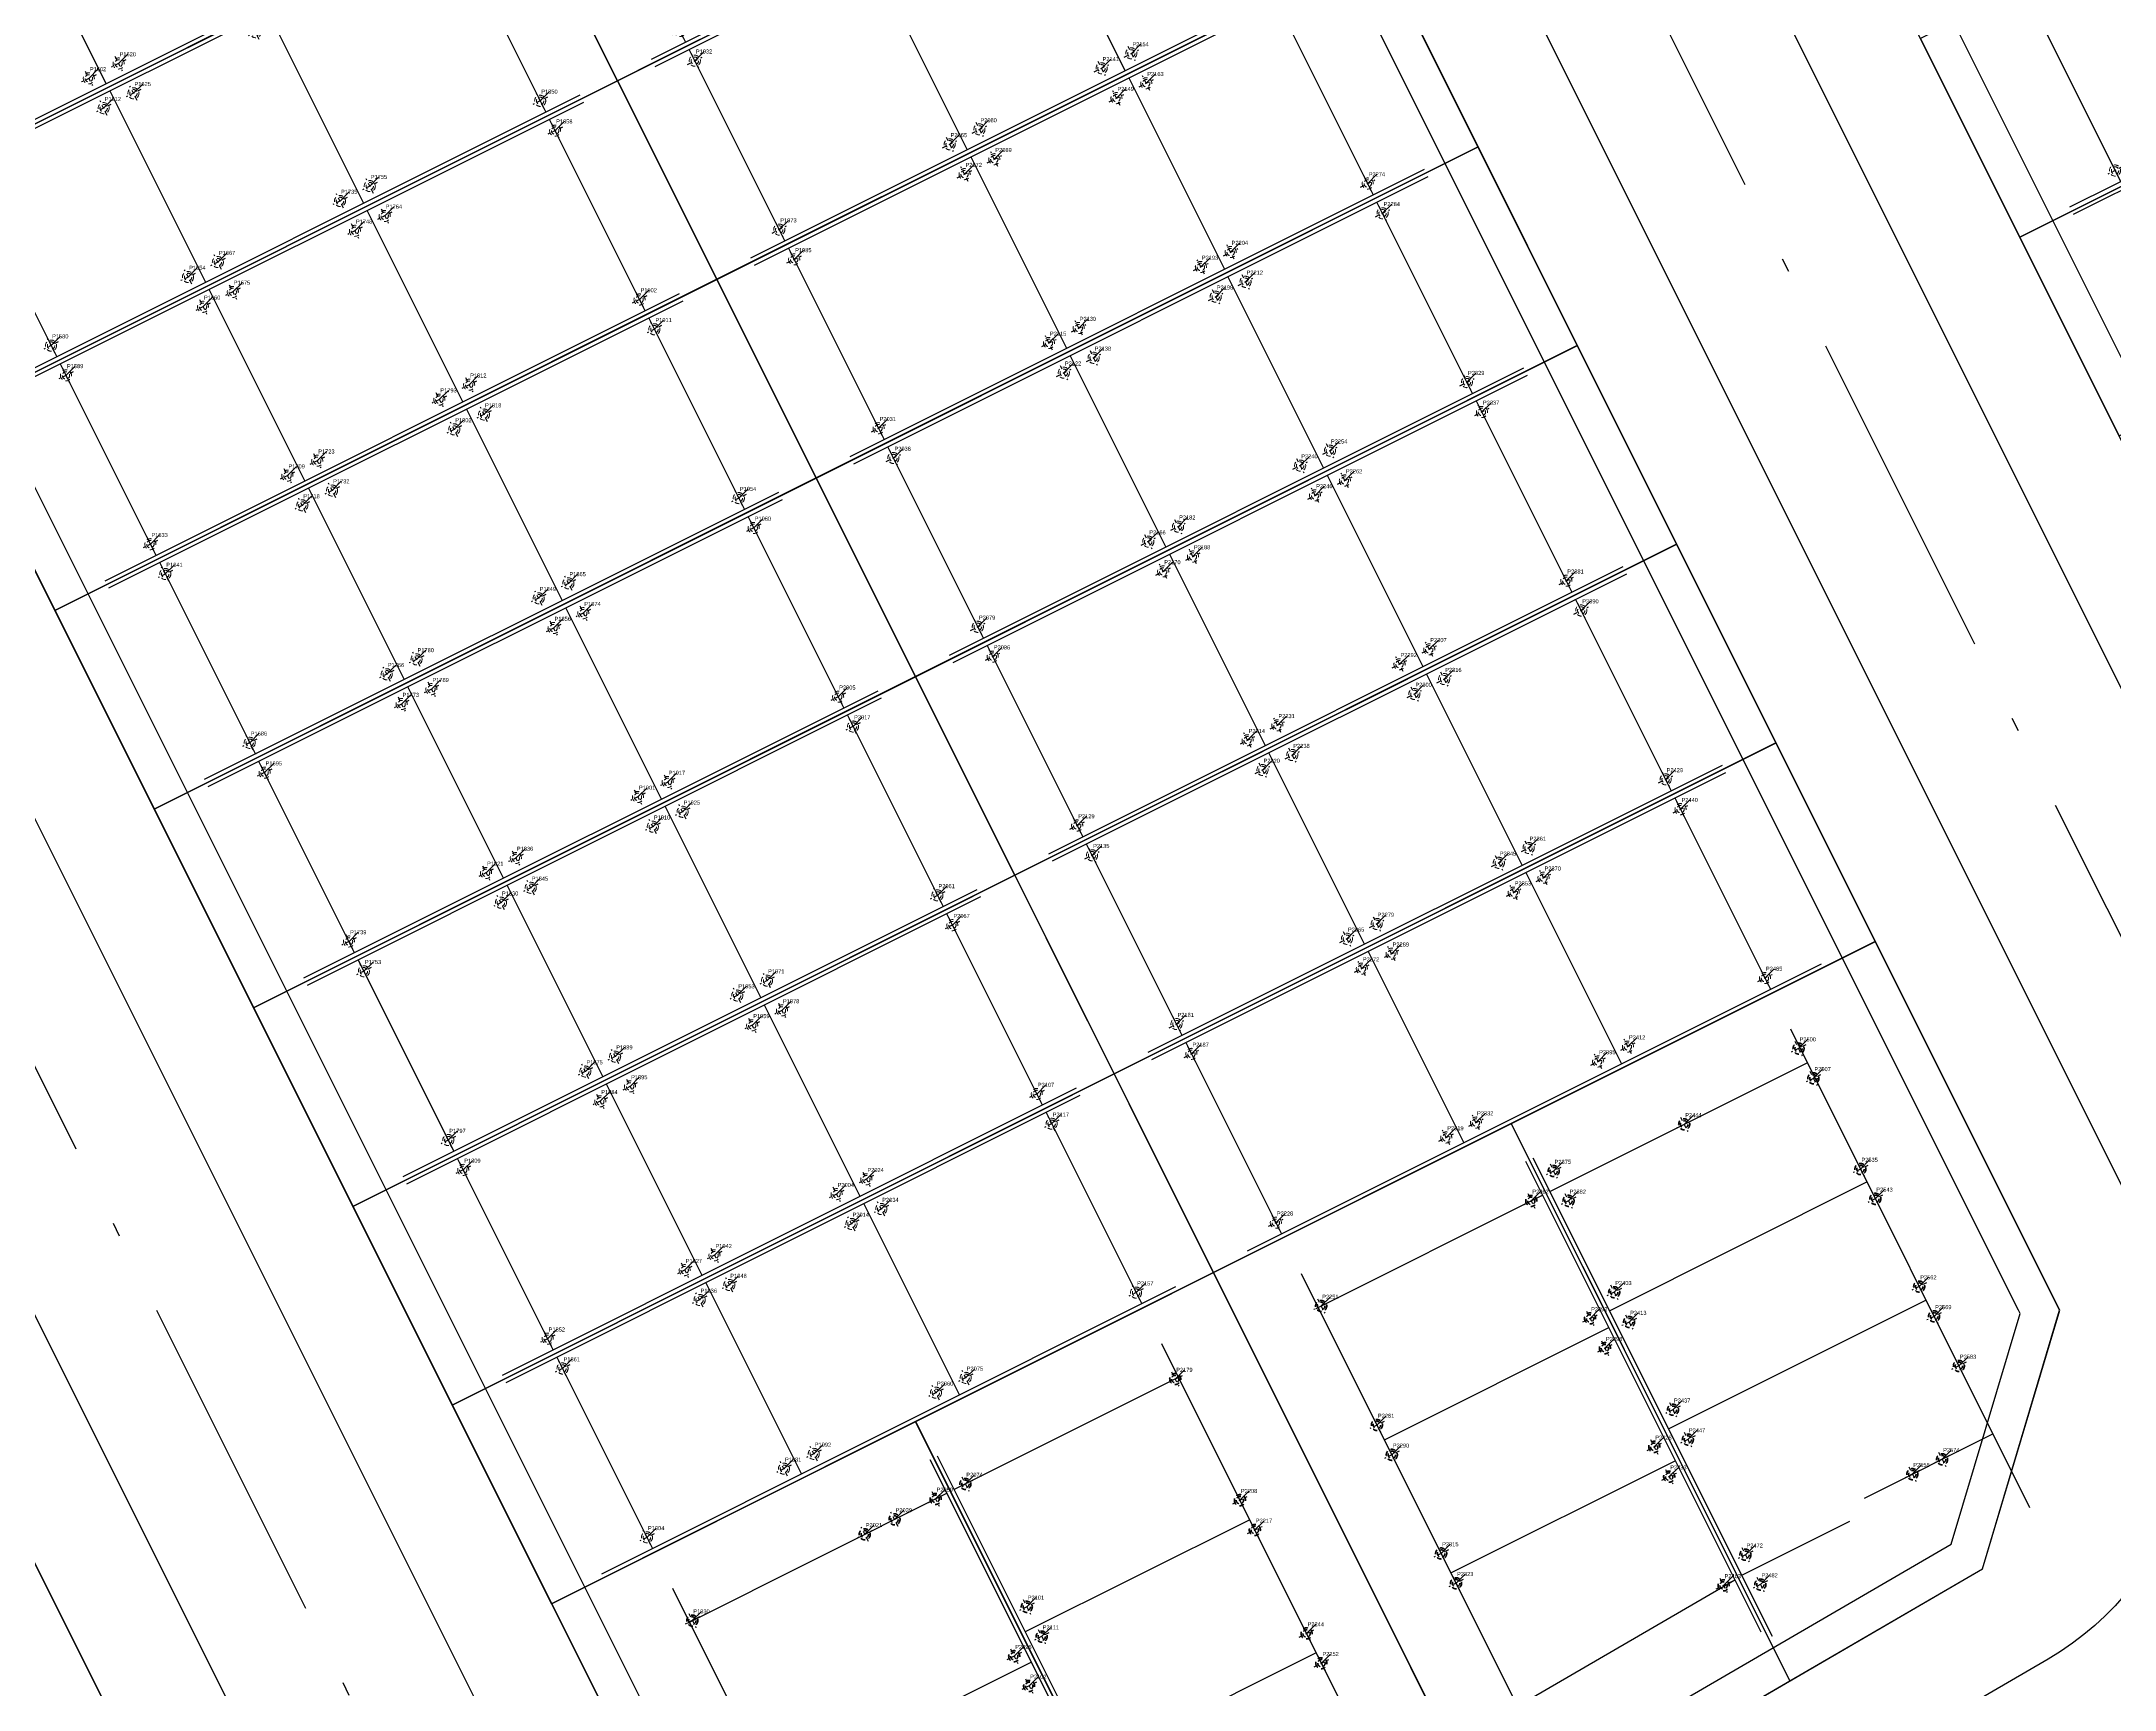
# Model space of a CAD drawing. Header units: millimetres. Extents: x 567980 to 569430, y 2065777 to 2066666.
# Drawn here: x 568764.2 to 568820.2, y 2066286.1 to 2066330.6 of the extents above; entities that cross this region are included whole.
import ezdxf
from ezdxf.enums import TextEntityAlignment as Align
from ezdxf.xclip import XClip

# ---------------------------------------------------------------- set-up
doc = ezdxf.new("R2010")
doc.units = ezdxf.units.MM
for name, pattern in [('ACAD_ISO10W100', [18.5, 12, -3, 0.5, -3]), ('CENTER', [3, 1.5, -0.5, 0.5, -0.5]), ('CENTER2', [1.125, 0.75, -0.125, 0.125, -0.125]), ('HIDDEN', [0.75, 0.5, -0.25]), ('Xref Grid (A1)$0$CENTER2', [1.125, 0.75, -0.125, 0.125, -0.125])]:
    doc.linetypes.add(name, pattern=pattern)
for name, color, linetype in [('01.AXIS', 160, 'CENTER2'), ('13.BEAM', 8, 'Continuous'), ('BoThamCo', 94, 'Continuous'), ('CDC.01.AXIS', 160, 'CENTER2'), ('ChiaLo', 128, 'CENTER'), ('datOBt', 42, 'Continuous'), ('datOlienke', 42, 'Continuous'), ('LogDg', 7, 'Continuous'), ('LoLK', 6, 'Continuous'), ('RANHGIOI', 2, 'HIDDEN'), ('TimDg', 222, 'Continuous'), ('ViaHeS', 32, 'Continuous'), ('Xref Grid (A1)$0$01.AXIS', 160, 'Xref Grid (A1)$0$CENTER2')]:
    doc.layers.add(name, color=color, linetype=linetype)
for name, color, linetype, lineweight in [('A-KY HIEU', 34, 'Continuous', 20), ('A-NET THAY', 125, 'Continuous', 18), ('A-TUONG', 255, 'Continuous', 35), ('boDnv', 54, 'Continuous', 25), ('E- RANH GIOI', 1, 'CENTER', 13), ('kata_text', 254, 'Continuous', 30)]:
    doc.layers.add(name, color=color, linetype=linetype, lineweight=lineweight)
doc.styles.add('kata_dim', font='vnrms.shx', dxfattribs={"width": 0.66, "oblique": 7})
doc.styles.add('kata_text', font='arial.ttf', dxfattribs={"width": 0.8})
doc.styles.add('rms', font='romans.shx', dxfattribs={"width": 0.7, "bigfont": 'vns.shx'})
doc.linetypes.add('ADL', pattern='A,0.125,-0.15,["++",rms,S=0.5,R=0,X=0,Y=-0.2245],-1.35,1.125', length=2.75)
doc.dimstyles.new('kata_dim_iso', dxfattribs={"dimtxt": 2.5, "dimasz": 1.5, "dimexe": 1.5, "dimexo": 2.5, "dimtad": 1, "dimdec": 0, "dimzin": 0, "dimdsep": 46, "dimtxsty": 'kata_dim', "dimblk": 'kata_block_ArchTick', "dimcen": 0.09, "dimdle": 1.2, "dimclrd": 8, "dimclre": 8, "dimclrt": 3, "dimadec": 0, "dimazin": 0, "dimtfac": 1, "dimtdec": 0, "dimtix": 1, "dimtofl": 0, "dimtmove": 0, "dimatfit": 3, "dimfxl": 3.75, "dimfxlon": 1, "dimtolj": 1, "dimtzin": 0, "dimarcsym": 0})

# ---------------------------------------------------------------- blocks, each defined once
blk = doc.blocks.new('NEN')
at = {"layer": 'boDnv', "color": 10, "linetype": 'ADL', "ltscale": 0.25}
for points in [[(138.064, -70.202), (163.347, -55.493), (165.206, -49.265), (120.533, 40.055), (114.463, 42.257), (87.67, 30.578), (85.617, 24.916), (132.335, -68.493)], [(72.798, 19.248), (66.728, 21.45), (39.936, 9.771), (37.882, 4.109), (87.299, -94.695), (93.027, -96.404), (118.311, -81.695), (120.17, -75.467)], [(230.392, -76.647), (232.25, -70.419), (219.166, -44.258), (213.437, -42.548), (99.38, -108.906), (97.521, -115.133), (110.606, -141.295), (116.334, -143.005)]]:
    blk.add_lwpolyline(points, close=True, dxfattribs=at)
at = {"layer": 'BoThamCo'}
blk.add_lwpolyline([(25.78, -0.755), (18.959, 1.719), (12.14, -1.254), (9.257, -7.953), (48.895, -117.546), (54.917, -119.734), (74.12, -108.562), (76.205, -101.576)], close=True, dxfattribs=at)
at = {"layer": 'ChiaLo', "ltscale": 5}
for points in [[(151.192, -63.721), (100.653, 37.328)], [(106.156, -89.923), (52.918, 16.521)], [(61.697, -45.741), (97.471, -27.848)], [(120.16, -46.385), (155.935, -28.492)], [(64.38, -51.108), (100.155, -33.215)], [(67.064, -56.474), (102.839, -38.581)], [(69.748, -61.84), (105.523, -43.947)], [(72.432, -67.206), (108.207, -49.313)], [(75.116, -72.572), (110.891, -54.68)], [(103.177, -128.678), (226.594, -56.875)], [(77.8, -77.939), (113.575, -60.046)], [(80.484, -83.305), (116.259, -65.412)], [(113.951, -85.388), (106.421, -70.333)], [(98.361, -94.458), (90.322, -78.384)]]:
    blk.add_lwpolyline(points, dxfattribs=at)
at = {"layer": 'datOBt'}
blk.add_lwpolyline([(231.237, -77.312), (233.322, -70.326), (219.866, -43.423), (213.308, -41.466), (98.535, -108.24), (96.449, -115.227), (109.905, -142.129), (116.463, -144.087)], close=True, dxfattribs=at)
at = {"layer": 'datOlienke'}
for points in [[(138.192, -71.285), (164.192, -56.158), (166.277, -49.172), (121.249, 40.859), (114.429, 43.333), (86.877, 31.323), (84.53, 24.853), (131.634, -69.327)], [(73.514, 20.052), (66.694, 22.526), (39.142, 10.516), (36.795, 4.047), (86.598, -95.529), (93.156, -97.487), (119.156, -82.36), (121.241, -75.374)]]:
    blk.add_lwpolyline(points, close=True, dxfattribs=at)
at = {"layer": 'LogDg'}
for points in [[(34.296, -348.766, -0.124666), (14.114, -339.771, 0.262937), (-5.331, -336.771, -0.009345), (-40.959, -349.473), (-145.868, -384.68, 0.405257), (-155.456, -403.235), (-146.557, -432.72), (-158.046, -436.187), (-166.572, -407.936, 0.423227), (-185.704, -398.049), (-272.077, -427.035, 0.40652), (-277.181, -436.964), (-262.947, -483.397), (-271.552, -486.035), (-285.593, -440.232, 0.421949), (-295.787, -434.992), (-422.26, -477.436, 0.346831), (-427.684, -485.726), (-426.662, -497.249, 0.109851), (-417.21, -527.045), (-422.398, -530.058, -0.109851), (-432.639, -497.779), (-433.194, -491.512, 0.484967), (-443.708, -484.634), (-484.199, -498.222, 0.36701), (-492.228, -511.51), (-484.402, -560.012), (-490.326, -560.967), (-497.433, -516.92, 0.457512), (-512.889, -507.388), (-525.337, -511.314, 0.375227), (-533.554, -524.795, 0.049445), (-523.248, -562.118), (-518.404, -576.577), (-525.515, -578.96), (-530.307, -564.659, -0.044276), (-540.221, -530.036, 0.448349), (-555.614, -520.863), (-568.853, -525.038), (-576.072, -502.149), (-552.391, -494.681, 0.333336), (-544.003, -482.976), (-545.865, -397.305, 0.120559), (-569.998, -307.198), (-621.979, -219.712, 0.334943), (-635.359, -214.239), (-686.931, -227.855), (-689.803, -216.977), (-647.957, -205.93, 0.498191), (-640.704, -188.198), (-654.378, -165.183, -0.144979), (-668.853, -108.061), (-659.845, 118.23, 0.428088), (-671.924, 130.707), (-689.222, 130.58), (-689.305, 141.83), (-670.344, 141.969, 0.400474), (-658.442, 153.492), (-657.828, 168.904), (-656.06, 189.374), (-648.588, 188.728), (-650.341, 168.432), (-650.889, 154.678, 0.425345), (-638.921, 142.201), (-621.613, 142.328, 0.402651), (-609.707, 153.94), (-609.387, 163.859, -0.019867), (-608.227, 179.942), (-606.8, 192.652), (-600.838, 191.983), (-602.264, 179.273, 0.019867), (-603.39, 163.665), (-603.676, 154.802, 0.425871), (-591.594, 142.415), (-548.362, 142.733), (-548.28, 131.483), (-592.887, 131.155, 0.401789), (-604.791, 119.578), (-607.754, 35.571, -0.005984), (-607.983, 30.718, 0.462462), (-599.177, 22.287), (-555.377, 26.801), (-554.762, 20.832), (-603.242, 15.836, 0.355613), (-610.381, 8.689), (-613.794, -24.838, 0.475348), (-605.015, -33.606), (-508.268, -23.636, 0.016072), (-476.806, -19.368, 0.37392), (-470.138, -11.259), (-470.705, 9.348), (-464.707, 9.513), (-464.235, -7.648, 0.461916), (-454.747, -15.288), (-421.581, -8.993, 0.020567), (-382.015, 0.216), (-299.764, 22.963, 0.415004), (-292.798, 35.293), (-296.969, 50.218), (-285.412, 53.448), (-281.218, 38.439, 0.413423), (-268.921, 31.492), (-169.968, 58.858, 0.427702), (-164.496, 69.052), (-169.623, 84.754), (-163.92, 86.616), (-158.479, 69.956, 0.400853), (-148.742, 64.729), (-123.897, 71.6, 0.437327), (-113.795, 91.173), (-114.462, 93.013), (-128.551, 136.154), (-105.736, 143.605), (-91.769, 100.833), (-90.91, 98.466, 0.429754), (-70.957, 89.772, 0.001079), (-63.934, 92.766, 0.001474), (-62.342, 93.454), (-47.534, 99.909, 0.386536), (-43.126, 109.726), (-48.301, 125.574), (-42.598, 127.436), (-38.076, 113.59, 0.442444), (-27.275, 108.739), (111.617, 169.28, 0.414214), (115.754, 179.811), (109.361, 194.478), (114.861, 196.875), (121.255, 182.208, 0.414214), (131.785, 178.071), (252.97, 230.894), (276.872, 241.312), (291.579, 249.057, 0.419837), (295.267, 261.365), (290.95, 269.196), (301.459, 274.99), (306.058, 266.648, 0.408717), (318.136, 263.031), (326.546, 267.464), (332.148, 256.836), (324.233, 252.656, 0.419466), (320.555, 240.352), (397.092, 101.523, 0.433643), (408.413, 98.649), (440.787, 119.386), (444.023, 114.334), (410.428, 92.813, 0.395048), (407.737, 82.215), (451.056, 3.639, -0.005576), (472.219, -35.781, 0.422017), (490.066, -41.118), (502.995, -33.918), (514.672, -54.886), (500.295, -62.892, 0.404193), (495.052, -80.181), (502.502, -94.711), (491.824, -100.186), (485.095, -87.061, 0.424556), (467.192, -81.64), (316.164, -165.913), (307.211, -171.115, 0.396001), (304.075, -181.611), (326.147, -225.742), (318.098, -229.768), (296.726, -187.038, 0.432664), (285.552, -183.699), (178.072, -246.148, 0.389772), (174.86, -256.488), (194.1, -297.126), (188.677, -299.693), (170.231, -260.733, 0.439085), (158.982, -257.239), (145.496, -265.075, -0.013452), (97.701, -291.151, 0.262926), (86.853, -307.563, -0.162068), (76.015, -333.842, 0.270323), (72.318, -353.653), (79.981, -375.074), (57.383, -383.157), (49.72, -361.737, 0.270325), (34.296, -348.766)], [(191.761, -50.531), (96.917, -106.112, 0.395833), (93.785, -116.606), (107.231, -143.491, 0.432836), (118.409, -146.827), (234.309, -78.995, 0.395833), (237.441, -68.502), (223.995, -41.617, 0.432836), (212.817, -38.281), (191.761, -50.531)]]:
    blk.add_lwpolyline(points, format="xyb", dxfattribs=at)
for points in [[(81.968, 23.269), (128.805, -70.377, 0.432836), (139.983, -73.714), (165.966, -58.597, 0.395833), (169.098, -48.104), (123.817, 42.43, 0.398858), (113.466, 46.185), (85.926, 34.181, 0.429738)], [(83.769, -96.579), (34.233, 2.462, -0.429738), (38.192, 13.375), (65.731, 25.379, -0.398858), (76.083, 21.623), (124.061, -74.306, -0.395833), (120.929, -84.799), (94.947, -99.916, -0.432836)], [(57.283, -121.828), (75.893, -111.001, 0.395833), (79.025, -100.508), (28.348, 0.817, 0.398858), (17.996, 4.572), (10.657, 1.373, 0.395588), (6.33, -8.682), (45.737, -117.634, 0.467936)]]:
    blk.add_lwpolyline(points, format="xyb", close=True, dxfattribs=at)
at = {"layer": 'LoLK'}
for points in [[(100.155, -33.215), (97.471, -27.848), (79.584, -36.795), (82.268, -42.161)], [(76.9, -31.429), (59.013, -40.375), (61.697, -45.741), (79.584, -36.795)], [(135.363, -32.072), (117.476, -41.019), (120.16, -46.385), (138.047, -37.439)], [(102.839, -38.581), (100.155, -33.215), (82.268, -42.161), (84.952, -47.527)], [(79.584, -36.795), (61.697, -45.741), (64.38, -51.108), (82.268, -42.161)], [(140.731, -42.805), (138.047, -37.439), (120.16, -46.385), (122.844, -51.751)], [(105.523, -43.947), (102.839, -38.581), (84.952, -47.527), (87.636, -52.894)], [(82.268, -42.161), (64.38, -51.108), (67.064, -56.474), (84.952, -47.527)], [(108.207, -49.313), (105.523, -43.947), (87.636, -52.894), (90.32, -58.26)], [(84.952, -47.527), (67.064, -56.474), (69.748, -61.84), (87.636, -52.894)], [(110.891, -54.68), (108.207, -49.313), (90.32, -58.26), (93.004, -63.626)], [(87.636, -52.894), (69.748, -61.84), (72.432, -67.206), (90.32, -58.26)], [(113.575, -60.046), (110.891, -54.68), (93.004, -63.626), (95.687, -68.992)], [(90.32, -58.26), (72.432, -67.206), (75.116, -72.572), (93.004, -63.626)], [(116.259, -65.412), (113.575, -60.046), (95.687, -68.992), (98.371, -74.359)], [(93.004, -63.626), (75.116, -72.572), (77.8, -77.939), (95.687, -68.992)], [(116.259, -65.412), (106.421, -70.333), (113.951, -85.388), (119.156, -82.36), (121.241, -75.374)], [(95.687, -68.992), (77.8, -77.939), (80.484, -83.305), (98.371, -74.359)], [(106.421, -70.333), (98.371, -74.359), (106.156, -89.923), (113.951, -85.388)], [(98.371, -74.359), (90.322, -78.384), (98.361, -94.458), (106.156, -89.923)], [(90.322, -78.384), (80.484, -83.305), (86.598, -95.529), (93.156, -97.487), (98.361, -94.458)]]:
    blk.add_lwpolyline(points, close=True, dxfattribs=at)
at = {"layer": 'RANHGIOI', "color": 1, "ltscale": 9, "const_width": 1}
blk.add_lwpolyline([(460, -51.299, 0.006594), (435.293, -5.051), (303.078, 234.769), (284.672, 225.077), (-55.993, 76.586), (-56.839, 76.223, -0.005137), (-90.743, 62.093), (-377.217, -17.133, -0.020567), (-418.225, -26.678), (-463.443, -35.259, -0.021218), (-506.422, -41.541), (-623.638, -53.62), (-626.464, -70.884, 0.128574), (-620.42, -135.36), (-615.505, -148.86, 0.039408), (-607.143, -167.188), (-594.172, -190.555), (-547.57, -259.493, -0.11987), (-522.704, -326.397), (-507.917, -451.947), (-504.475, -473.277), (-499.271, -471.636), (-50.48, -321.024, 0.050684), (130.425, -239.135), (301.319, -139.843)], format="xyb", close=True, dxfattribs=at)
at = {"layer": 'RANHGIOI', "color": 5, "ltscale": 20, "const_width": 3}
blk.add_lwpolyline([(77.126, -402.722), (-90.743, 62.093)], dxfattribs=at)
at = {"layer": 'TimDg', "linetype": 'ACAD_ISO10W100', "ltscale": 0.75}
for points in [[(80.71, -412.741), (34.278, -282.941), (-103.138, 96.993), (-128.229, 173.827)], [(176.4, -55.997), (121.833, 53.105)], [(131.363, -82.199), (74.098, 32.298)], [(26.363, 11.491), (109.634, -155.002)], [(9.149, -213.464), (246.062, -75.628)]]:
    blk.add_lwpolyline(points, dxfattribs=at)
blk.add_lwpolyline([(-358.633, -282.039), (-15.318, -166.825, 0.050829), (-9.777, -164.314), (222.735, -29.039)], format="xyb", dxfattribs=at)
at = {"layer": 'ViaHeS', "elevation": 0}
blk.add_lwpolyline([(-483.362, -504.27), (-441.21, -490.124), (-436.029, -493.514), (-435.627, -498.044, 0.109851), (-424.993, -531.564), (-414.615, -525.539, -0.109851), (-423.674, -496.984), (-424.342, -489.445), (-420.001, -483.006), (-295.249, -441.14), (-289.043, -444.33), (-275.854, -487.354), (-258.645, -482.078), (-271.972, -438.601), (-268.698, -432.23), (-181.634, -403.012), (-172.975, -407.486), (-163.79, -437.92), (-140.813, -430.986), (-150.211, -399.847), (-145.597, -390.918), (-39.026, -355.153, 0.008545), (-6.235, -343.522, -0.249193), (12.375, -345.964, 0.09975), (30.772, -354.181, -0.256949), (45.215, -366.957), (51.733, -385.178), (85.63, -373.053), (79.112, -354.831, -0.256949), (82.174, -335.793, 0.136918), (92.607, -310.438, -0.249193), (103.308, -295.017, 0.012659), (148.511, -270.262), (162.157, -262.333), (168.62, -264.341), (185.966, -300.977), (196.811, -295.842), (179.033, -258.291), (181.216, -251.26), (287.384, -189.574), (293.944, -191.534), (314.073, -231.781), (330.172, -223.729), (309.538, -182.474), (311.625, -175.49), (319.134, -171.127), (408.277, -121.386), (412.274, -122.589), (434.351, -165.321), (442.347, -161.19), (420.137, -118.201), (421.38, -114.074), (470.335, -86.758), (479.641, -89.576), (486.485, -102.924), (507.841, -91.973), (500.499, -77.654), (503.421, -68.019), (517.591, -60.128), (500.076, -28.676), (486.971, -35.974), (477.625, -33.17, 0.0056), (456.311, 6.536), (412.324, 86.322), (414.12, 93.398), (444.832, 113.071), (439.977, 120.649), (409.766, 101.296), (403.142, 102.978), (327.714, 239.794), (330.524, 249.193), (334.945, 251.528), (323.749, 272.772), (318.926, 270.23), (309.354, 273.096), (306.713, 277.887), (285.696, 266.299), (288.11, 261.921), (285.295, 252.529), (274.271, 246.724), (129.387, 183.571), (122.806, 186.157), (117.612, 198.074), (106.611, 193.279), (111.806, 181.362), (109.22, 174.781), (26.33, 138.65), (-29.869, 114.154), (-36.004, 116.909), (-39.746, 128.368), (-51.153, 124.642), (-47.055, 112.092), (-50.086, 105.341), (-75.921, 94.08), (-84.511, 97.937), (-100.033, 145.467), (-134.254, 134.292), (-118.657, 86.529), (-123.231, 78.009), (-150.258, 70.535), (-156.629, 73.955), (-161.068, 87.547), (-172.475, 83.822), (-168.207, 70.753), (-171.474, 64.667), (-269.546, 37.545), (-275.711, 41.028), (-279.634, 55.063), (-302.748, 48.603), (-298.843, 34.63), (-302.316, 28.482), (-383.614, 5.999, -0.020567), (-422.7, -3.099), (-456.246, -9.465), (-461.296, -5.399), (-461.708, 9.595), (-473.703, 9.265), (-473.239, -7.637), (-478.028, -13.489, -0.015955), (-508.883, -17.667), (-606.147, -27.691), (-610.614, -23.229), (-607.49, 7.461), (-602.01, 12.947), (-554.455, 17.848), (-555.685, 29.785), (-600.448, 25.172), (-605.043, 29.645, 0.007073), (-604.756, 35.466), (-601.912, 116.095), (-594.665, 123.142), (-548.221, 123.483), (-548.421, 150.733), (-593.42, 150.402), (-600.493, 157.35, -0.027886), (-599.283, 178.939), (-597.857, 191.648), (-609.782, 192.987), (-611.208, 180.277, 0.019867), (-612.385, 163.955), (-612.597, 157.389), (-619.823, 150.342), (-639.316, 150.198), (-646.998, 158.133), (-646.598, 168.196), (-644.852, 188.405), (-659.796, 189.697), (-661.572, 169.14), (-662.014, 158.023), (-670.332, 149.97), (-689.364, 149.83), (-689.163, 122.58), (-671.417, 122.71), (-663.736, 114.776), (-672.6, -107.912, 0.144979), (-657.602, -167.099), (-644.687, -188.836), (-648.335, -197.756), (-691.845, -209.242), (-684.889, -235.59), (-633.86, -222.118), (-622.039, -226.953), (-573.255, -309.058, -0.120474), (-549.614, -397.387), (-547.842, -478.902), (-555.298, -489.306), (-577.876, -496.427), (-567.048, -530.76), (-552.743, -526.248), (-543.713, -531.719, 0.042979), (-533.836, -565.928), (-529.071, -580.151), (-514.848, -575.386), (-519.719, -560.846, -0.045576), (-529.315, -527.166), (-523.005, -516.87), (-508.247, -512.215), (-500.456, -517.02), (-493.287, -561.445), (-481.44, -559.534), (-488.883, -513.408), (-483.362, -504.27)], format="xyb", dxfattribs=at)
at = {"layer": 'ViaHeS'}
for points in [[(138.192, -71.285), (164.192, -56.158), (166.277, -49.172), (121.249, 40.859), (114.429, 43.333), (86.877, 31.323), (84.53, 24.853), (131.634, -69.327)], [(73.514, 20.052), (66.694, 22.526), (39.142, 10.516), (36.795, 4.047), (86.598, -95.529), (93.156, -97.487), (119.156, -82.36), (121.241, -75.374)], [(48.895, -117.546), (9.257, -7.953), (12.14, -1.254), (18.959, 1.719), (25.78, -0.755), (76.205, -101.576), (74.12, -108.562), (54.917, -119.734)], [(231.237, -77.312), (233.322, -70.326), (219.866, -43.423), (213.308, -41.466), (98.535, -108.24), (96.449, -115.227), (109.905, -142.129), (116.463, -144.087)]]:
    blk.add_lwpolyline(points, close=True, dxfattribs=at)
blk = doc.blocks.new('NEN K02')
at = {"layer": 'datOlienke'}
blk.add_lwpolyline([(-109.225, 40), (-114.488, 35.007), (-116.072, 4.993), (-111.335, 0), (0, 0), (4.684, 4.99), (2.786, 35.01), (-2.53, 40)], close=True, dxfattribs=at)
at = {"layer": 'LoLK'}
for points in [[(-49.668, 40), (-55.668, 40), (-55.668, 20), (-49.668, 20)], [(-55.668, 20), (-55.668, 40), (-49.668, 40), (-49.668, 20)], [(-55.668, 20), (-55.668, 40), (-49.668, 40), (-49.668, 20)], [(-43.668, 40), (-49.668, 40), (-49.668, 20), (-43.668, 20)], [(-49.668, 20), (-49.668, 40), (-43.668, 40), (-43.668, 20)], [(-43.668, 20), (-43.668, 40), (-49.668, 40), (-49.668, 20)], [(-49.668, 20), (-43.668, 20), (-43.668, 29), (-43.668, 40), (-49.668, 40)], [(-37.668, 40), (-43.668, 40), (-43.668, 20), (-37.668, 20)], [(-43.668, 20), (-43.668, 40), (-37.668, 40), (-37.668, 20)], [(-37.668, 20), (-37.668, 40), (-43.668, 40), (-43.668, 20)], [(-31.668, 40), (-37.668, 40), (-37.668, 20), (-31.668, 20)], [(-37.668, 20), (-37.668, 40), (-31.668, 40), (-31.668, 20)], [(-31.668, 20), (-31.668, 40), (-37.668, 40), (-37.668, 20)], [(-25.668, 40), (-31.668, 40), (-31.668, 20), (-25.668, 20)], [(-31.668, 20), (-31.668, 40), (-25.668, 40), (-25.668, 20)], [(-25.668, 20), (-25.668, 40), (-31.668, 40), (-31.668, 20)], [(-19.668, 40), (-25.668, 40), (-25.668, 20), (-19.668, 20)], [(-25.668, 20), (-25.668, 40), (-19.668, 40), (-19.668, 20)], [(-19.668, 20), (-19.668, 40), (-25.668, 40), (-25.668, 20)], [(-13.668, 40), (-19.668, 40), (-19.668, 20), (-13.668, 20)], [(-19.668, 20), (-19.668, 40), (-13.668, 40), (-13.668, 20)], [(-19.668, 20), (-13.668, 20), (-13.668, 29), (-13.668, 40), (-19.668, 40)], [(-13.668, 40), (-13.668, 29), (3.166, 29), (2.786, 35.01), (-2.53, 40)], [(-13.668, 29), (-13.668, 20), (3.735, 20), (3.166, 29)], [(-61.668, 20), (-61.668, 0), (-55.668, 0), (-55.668, 20)], [(-61.668, 20), (-61.668, 0), (-55.668, 0), (-55.668, 20)], [(-55.668, 20), (-55.668, 0), (-49.668, 0), (-49.668, 20)], [(-55.668, 20), (-55.668, 0), (-49.668, 0), (-49.668, 20)], [(-49.668, 20), (-49.668, 0), (-43.668, 0), (-43.668, 20)], [(-43.668, 20), (-43.668, 0), (-49.668, 0), (-49.668, 20)], [(-49.668, 20), (-43.668, 20), (-43.668, 11), (-43.668, 0), (-49.668, 0)], [(-43.668, 20), (-43.668, 0), (-37.668, 0), (-37.668, 20)], [(-37.668, 20), (-37.668, 0), (-43.668, 0), (-43.668, 20)], [(-37.668, 20), (-37.668, 0), (-31.668, 0), (-31.668, 20)], [(-31.668, 20), (-31.668, 0), (-37.668, 0), (-37.668, 20)], [(-31.668, 20), (-31.668, 0), (-25.668, 0), (-25.668, 20)], [(-25.668, 20), (-25.668, 0), (-31.668, 0), (-31.668, 20)], [(-25.668, 20), (-25.668, 0), (-19.668, 0), (-19.668, 20)], [(-19.668, 20), (-19.668, 0), (-25.668, 0), (-25.668, 20)], [(-19.668, 20), (-19.668, 0), (-13.668, 0), (-13.668, 20)], [(-19.668, 20), (-13.668, 20), (-13.668, 11), (-13.668, 0), (-19.668, 0)], [(-13.668, 20), (-13.668, 11), (4.304, 11), (3.735, 20)], [(-13.668, 11), (-13.668, 0), (0, 0), (4.684, 4.99), (4.304, 11)]]:
    blk.add_lwpolyline(points, close=True, dxfattribs=at)
blk = doc.blocks.new('A$C758D662A')
at = {"linetype": 'HIDDEN', "ltscale": 500}
for radius in [300, 200]:
    blk.add_circle((0, 0), radius, dxfattribs=at)
at = {"layer": 'CDC.01.AXIS', "ltscale": 200}
for p, q in [((437, 0), (-437, 0)), ((0, 437), (0, -437))]:
    blk.add_line(p, q, dxfattribs=at)
blk = doc.blocks.new('T2 CUM A7')
at = {"layer": '01.AXIS', "ltscale": 500}
for p, q in [((0.11, 0.914), (0.11, -14.466)), ((7.89, 0.914), (7.89, -14.466)), ((8.11, 0.914, 0), (8.11, -14.322, 0)), ((14.89, 0.914, 0), (14.89, -14.322, 0)), ((19.11, 0.914, 0), (19.11, -13.297, 0)), ((25.89, 0.914, 0), (25.89, -13.297, 0)), ((26.11, 0.914, 0), (26.11, -13.543, 0)), ((33.89, 0.914, 0), (33.89, -13.543, 0)), ((0.05, -0.11), (7.89, -0.11)), ((14.94, -0.11, 0), (8.11, -0.11, 0)), ((19.05, -0.11, 0), (25.89, -0.11, 0)), ((26.11, -0.11, 0), (33.89, -0.11, 0)), ((26.11, -3.71, 0), (33.89, -3.71, 0)), ((14.89, -4.41, 0), (8.11, -4.41, 0)), ((19.11, -4.11, 0), (25.89, -4.11, 0)), ((0.11, -5.21), (7.89, -5.21)), ((26.11, -7.28, 0), (33.89, -7.28, 0)), ((19.11, -8.13, 0), (25.89, -8.13, 0)), ((0.11, -8.81), (7.89, -8.81)), ((14.89, -8.43, 0), (8.11, -8.43, 0)), ((26.11, -11.7, 0), (29.38, -11.7, 0)), ((30.014, -11.32, 0), (33.89, -11.32, 0)), ((0.11, -12.85), (7.89, -12.85))]:
    blk.add_line(p, q, dxfattribs=at)
at = {"layer": '01.AXIS', "ltscale": 500, "elevation": 0}
for points in [[(19.11, -12.153), (25.89, -11.724)], [(14.89, -12.41), (8.11, -12.84)]]:
    blk.add_lwpolyline(points, dxfattribs=at)
at = {"layer": '13.BEAM', "ltscale": 500}
blk.add_line((7.442, -13.011), (7.443, -13.011), dxfattribs=at)
at = {"yscale": 0.0005, "zscale": 0.0005}
for p, xscale in [((0.2, -0.11), 0.0005), ((7.55, -0.11), -0.0005), ((8.45, -0.11, 0), 0.0005), ((14.79, -0.11, 0), -0.0005), ((19.2, -0.11, 0), 0.0005), ((25.55, -0.11, 0), -0.0005), ((26.45, 0.34), 0.0005), ((30.17, -0.11, 0), 0.0005), ((33.85, 0.34), 0.0005), ((26.45, -0.56), 0.0005), ((33.85, -0.56), 0.0005), ((26.45, -3.32), 0.0005), ((33.89, -3.32), 0.0005), ((8.45, -3.82, 0), 0.0005), ((14.89, -3.82, 0), -0.0005), ((19.11, -3.66, 0), 0.0005), ((25.55, -3.66, 0), -0.0005), ((19.11, -4.56, 0), 0.0005), ((25.55, -4.56, 0), -0.0005), ((26.45, -4.22), 0.0005), ((33.89, -4.22), 0.0005), ((0.11, -4.71), 0.0005), ((8.45, -4.72, 0), 0.0005), ((14.89, -4.72, 0), -0.0005), ((0.11, -5.61), 0.0005), ((26.45, -6.87), 0.0005), ((33.89, -6.87, 0), 0.0005), ((8.45, -7.84, 0), 0.0005), ((14.89, -7.845, 0), -0.0005), ((19.11, -7.54, 0), 0.0005), ((25.55, -7.54, 0), -0.0005), ((26.45, -7.77), 0.0005), ((33.89, -7.77, 0), 0.0005), ((0.11, -8.22), 0.0005), ((7.55, -8.22), -0.0005), ((19.11, -8.44, 0), 0.0005), ((25.55, -8.44, 0), -0.0005), ((0.11, -9.12), 0.0005), ((7.55, -9.12), -0.0005), ((8.45, -8.74, 0), 0.0005), ((14.89, -8.745, 0), -0.0005), ((33.89, -9.267), 0.0005), ((26.45, -11.25, 0), 0.0005), ((31.457, -11.32, 0), 0.0005), ((32.357, -11.32, 0), 0.0005), ((0.11, -11.64), 0.0005), ((25.55, -11.725, 0), -0.0005), ((14.793, -12.42, 0), -0.0005), ((19.21, -12.15, 0), 0.0005), ((26.45, -12.15, 0), 0.0005), ((7.55, -12.873), -0.0005), ((8.45, -12.856, 0), 0.0005)]:
    blk.add_blockref('A$C758D662A', p, dxfattribs=dict(at, xscale=xscale))
at = {"yscale": 0.0005, "zscale": 0.0005, "rotation": 270}
for p, xscale in [((5.41, -0.11), 0.0005), ((6.31, -0.11), 0.0005), ((7.55, -4.86), -0.0005), ((7.55, -5.76), -0.0005), ((1.47, -13.25), 0.0005), ((2.37, -13.25), 0.0005)]:
    blk.add_blockref('A$C758D662A', p, dxfattribs=dict(at, xscale=xscale))
blk = doc.blocks.new('pile Plan')
at = {"xscale": 0.5, "yscale": 0.5, "zscale": 0.5}
for p in [(340, 14779), (5440.000004, 14779), (340, 9630), (5440.000004, 9630), (340, 8730), (5440.000004, 8730), (340, 5040), (5440.000004, 5040), (340, 4140), (5440.000004, 4140), (340, -1), (5440.000004, -1)]:
    blk.add_blockref('A$C758D662A', p, dxfattribs=at)
blk = doc.blocks.new('a5 sao - 2')
at = {"layer": 'Xref Grid (A1)$0$01.AXIS', "ltscale": 500}
for p, q in [((-5.89, -1.086), (-5.89, -18.434)), ((-0.11, -1.086), (-0.11, -18.434)), ((-5.89, -2.11), (-0.11, -2.11)), ((-5.89, -7.62), (-0.11, -7.62)), ((-5.89, -12.39), (-0.11, -12.39)), ((-5.89, -16.89), (-0.11, -16.89))]:
    blk.add_line(p, q, dxfattribs=at)
at = {"xscale": 0.001, "yscale": 0.001, "zscale": 0.001}
blk.add_blockref('pile Plan', (-5.89, -16.89), dxfattribs=at)
blk = doc.blocks.new('a1 sao - 2')
at = {"layer": 'Xref Grid (A1)$0$01.AXIS', "ltscale": 500}
for p, q in [((0.11, -1.086), (0.11, -18.434)), ((5.89, -1.086), (5.89, -18.434)), ((0.11, -2.11), (5.89, -2.11)), ((0.11, -7.62), (5.89, -7.62)), ((0.11, -12.39), (5.89, -12.39)), ((0.11, -16.89), (5.89, -16.89))]:
    blk.add_line(p, q, dxfattribs=at)
at = {"xscale": 0.001, "yscale": 0.001, "zscale": 0.001}
blk.add_blockref('pile Plan', (0.11, -16.89), dxfattribs=at)
blk = doc.blocks.new('A5 - 2')
at = {"layer": 'Xref Grid (A1)$0$01.AXIS', "ltscale": 500}
for p, q in [((0.11, -1.086), (0.11, -18.434)), ((5.89, -1.086), (5.89, -18.434)), ((0.11, -2.11), (5.89, -2.11)), ((0.11, -7.62), (5.89, -7.62)), ((0.11, -12.39), (5.89, -12.39)), ((0.11, -16.89), (5.89, -16.89))]:
    blk.add_line(p, q, dxfattribs=at)
at = {"xscale": 0.001, "yscale": 0.001, "zscale": 0.001}
blk.add_blockref('pile Plan', (0.11, -16.89), dxfattribs=at)
blk = doc.blocks.new('A1 - 2')
at = {"layer": 'Xref Grid (A1)$0$01.AXIS', "ltscale": 500}
for p, q in [((0.11, -1.086), (0.11, -18.434)), ((5.89, -1.086), (5.89, -18.434)), ((0.11, -2.11), (5.89, -2.11)), ((0.11, -7.62), (5.89, -7.62)), ((0.11, -12.39), (5.89, -12.39)), ((0.11, -16.89), (5.89, -16.89))]:
    blk.add_line(p, q, dxfattribs=at)
at = {"xscale": 0.001, "yscale": 0.001, "zscale": 0.001}
blk.add_blockref('pile Plan', (0.11, -16.89), dxfattribs=at)
blk = doc.blocks.new('kata_block_ArchTick')
at = {"color": 8}
blk.add_line((1, 0), (-1, 0), dxfattribs=at)
at = {"color": 8, "const_width": 0.15}
blk.add_lwpolyline([(-0.5, -0.5), (0.5, 0.5)], dxfattribs=at)
blk = doc.blocks.new('A$C33BC4D2A')
at = {"layer": 'A-KY HIEU', "color": 0, "const_width": 1.022}
blk.add_lwpolyline([(14.345, -292.097), (14.345, -4.903), (414.985, -4.903), (414.985, -292.097)], close=True, dxfattribs=at)
at = {"layer": 'Defpoints', "color": 125}
blk.add_lwpolyline([(0, -297), (420, -297), (420, 0), (0, 0)], close=True, dxfattribs=at)
blk = doc.blocks.new('*U58')
at = {"color": 0, "ltscale": 0.8, "style": 'kata_text', "width": 0.8, "flags": 1}
blk.add_attdef('CHU_THICH', text='', height=2.2, dxfattribs=at).set_placement((0, 0), align=Align.MIDDLE_CENTER)
at = {"color": 0, "ltscale": 0.8, "style": 'kata_text', "width": 0.8}
blk.add_attdef('TEN', text='', height=2.2, dxfattribs=at).set_placement((5, 5), align=Align.MIDDLE_CENTER)
at = {"layer": 'Defpoints'}
blk.add_leader([(0, 0), (5, 5)], dimstyle='kata_dim_iso', override={"dimasz": 0.6, "dimgap": 0.625, "dimtad": 0}, dxfattribs=at)
blk = doc.blocks.new('A$C1AAD29DE')
at = {"layer": 'kata_text', "xscale": 50, "yscale": 50, "zscale": 50}
for p, values in [((166001, -107480, 0), {'TEN': 'P2154'}), ((137733, -108156, 0), {'TEN': 'P1602'}), ((138541, -107752, 0), {'TEN': 'P1620'}), ((154165, -107678, 0), {'TEN': 'P1932'}), ((165193, -107884, 0), {'TEN': 'P2141'}), ((138945, -108560, 0), {'TEN': 'P1625'}), ((149973, -108765, 0), {'TEN': 'P1850'}), ((165597, -108691, 0), {'TEN': 'P2149'}), ((166405, -108287, 0), {'TEN': 'P2163'}), ((138137, -108964, 0), {'TEN': 'P1612'}), ((150377, -109573, 0), {'TEN': 'P1858'}), ((161882, -109540, 0), {'TEN': 'P2080'}), ((161074, -109944, 0), {'TEN': 'P2065'}), ((162286, -110347, 0), {'TEN': 'P2089'}), ((161478, -110751, 0), {'TEN': 'P2072'}), ((172409, -111005, 0), {'TEN': 'P2274'}), ((144545, -111480, 0), {'TEN': 'P1735'}), ((145352, -111076, 0), {'TEN': 'P1755'}), ((145756, -111884, 0), {'TEN': 'P1764'}), ((172813, -111813, 0), {'TEN': 'P2284'}), ((144949, -112288, 0), {'TEN': 'P1748'}), ((156454, -112254, 0), {'TEN': 'P1973'}), ((141234, -113136, 0), {'TEN': 'P1667'}), ((156858, -113062, 0), {'TEN': 'P1985'}), ((167886, -113268, 0), {'TEN': 'P2193'}), ((168693, -112864, 0), {'TEN': 'P2204'}), ((140426, -113540, 0), {'TEN': 'P1654'}), ((169097, -113671, 0), {'TEN': 'P2212'}), ((140830, -114348, 0), {'TEN': 'P1660'}), ((141638, -113944, 0), {'TEN': 'P1675'}), ((152665, -114149, 0), {'TEN': 'P1902'}), ((168290, -114075, 0), {'TEN': 'P2198'}), ((153069, -114957, 0), {'TEN': 'P1911'}), ((164575, -114924, 0), {'TEN': 'P2130'}), ((136710, -115399, 0), {'TEN': 'P1580'}), ((163767, -115328, 0), {'TEN': 'P2115'}), ((164979, -115731, 0), {'TEN': 'P2138'}), ((137114, -116206, 0), {'TEN': 'P1589'}), ((148045, -116460, 0), {'TEN': 'P1812'}), ((164171, -116135, 0), {'TEN': 'P2122'}), ((175102, -116389, 0), {'TEN': 'P2329'}), ((147238, -116864, 0), {'TEN': 'P1793'}), ((175506, -117197, 0), {'TEN': 'P2337'}), ((147641, -117672, 0), {'TEN': 'P1802'}), ((148449, -117268, 0), {'TEN': 'P1818'}), ((159147, -117638, 0), {'TEN': 'P2031'}), ((171386, -118248, 0), {'TEN': 'P2254'}), ((143926, -118520, 0), {'TEN': 'P1723'}), ((159551, -118446, 0), {'TEN': 'P2038'}), ((170579, -118652, 0), {'TEN': 'P2240'}), ((143119, -118924, 0), {'TEN': 'P1709'}), ((144330, -119328, 0), {'TEN': 'P1732'}), ((170983, -119459, 0), {'TEN': 'P2246'}), ((171790, -119055, 0), {'TEN': 'P2262'}), ((143523, -119732, 0), {'TEN': 'P1718'}), ((155358, -119533, 0), {'TEN': 'P1954'}), ((155762, -120341, 0), {'TEN': 'P1960'}), ((167267, -120308, 0), {'TEN': 'P2182'}), ((139403, -120782, 0), {'TEN': 'P1633'}), ((166460, -120712, 0), {'TEN': 'P2166'}), ((167671, -121115, 0), {'TEN': 'P2188'}), ((139807, -121590, 0), {'TEN': 'P1641'}), ((166864, -121519, 0), {'TEN': 'P2170'}), ((149930, -122248, 0), {'TEN': 'P1849'}), ((150738, -121844, 0), {'TEN': 'P1865'}), ((177795, -121773, 0), {'TEN': 'P2381'}), ((151142, -122652, 0), {'TEN': 'P1874'}), ((178199, -122581, 0), {'TEN': 'P2390'}), ((150334, -123056, 0), {'TEN': 'P1856'}), ((161840, -123022, 0), {'TEN': 'P2079'}), ((146619, -123904, 0), {'TEN': 'P1780'}), ((162243, -123830, 0), {'TEN': 'P2086'}), ((174079, -123632, 0), {'TEN': 'P2307'}), ((145812, -124308, 0), {'TEN': 'P1766'}), ((173271, -124036, 0), {'TEN': 'P2292'}), ((174483, -124439, 0), {'TEN': 'P2316'}), ((147023, -124712, 0), {'TEN': 'P1789'}), ((158051, -124917, 0), {'TEN': 'P2005'}), ((173675, -124843, 0), {'TEN': 'P2300'}), ((146215, -125116, 0), {'TEN': 'P1773'}), ((142096, -126166, 0), {'TEN': 'P1686'}), ((158455, -125725, 0), {'TEN': 'P2017'}), ((169153, -126095, 0), {'TEN': 'P2214'}), ((169960, -125692, 0), {'TEN': 'P2231'}), ((170364, -126499, 0), {'TEN': 'P2238'}), ((142500, -126974, 0), {'TEN': 'P1695'}), ((153431, -127228, 0), {'TEN': 'P1917'}), ((169557, -126903, 0), {'TEN': 'P2220'}), ((180488, -127157, 0), {'TEN': 'P2429'}), ((152623, -127632, 0), {'TEN': 'P1901'}), ((153027, -128440, 0), {'TEN': 'P1910'}), ((153835, -128036, 0), {'TEN': 'P1925'}), ((164532, -128406, 0), {'TEN': 'P2129'}), ((180891, -127965, 0), {'TEN': 'P2440'}), ((176772, -129016, 0), {'TEN': 'P2361'}), ((149312, -129288, 0), {'TEN': 'P1836'}), ((164936, -129214, 0), {'TEN': 'P2135'}), ((175964, -129419, 0), {'TEN': 'P2345'}), ((148504, -129692, 0), {'TEN': 'P1821'}), ((149716, -130096, 0), {'TEN': 'P1845'}), ((177176, -129823, 0), {'TEN': 'P2370'}), ((148908, -130500, 0), {'TEN': 'P1830'}), ((160744, -130301, 0), {'TEN': 'P2061'}), ((176368, -130227, 0), {'TEN': 'P2353'}), ((161148, -131109, 0), {'TEN': 'P2067'}), ((172653, -131076, 0), {'TEN': 'P2279'}), ((144789, -131550, 0), {'TEN': 'P1739'}), ((171845, -131479, 0), {'TEN': 'P2265'}), ((145192, -132358, 0), {'TEN': 'P1753'}), ((172249, -132287, 0), {'TEN': 'P2272'}), ((173057, -131883, 0), {'TEN': 'P2289'}), ((156123, -132612, 0), {'TEN': 'P1971'}), ((183180, -132541, 0), {'TEN': 'P2485'}), ((155316, -133016, 0), {'TEN': 'P1953'}), ((156527, -133420, 0), {'TEN': 'P1978'}), ((155720, -133824, 0), {'TEN': 'P1959'}), ((167225, -133790, 0), {'TEN': 'P2181'}), ((167629, -134598, 0), {'TEN': 'P2187'}), ((179465, -134400, 0), {'TEN': 'P2412'}), ((184091, -134453, 0), {'TEN': 'P2500'}), ((151197, -135076, 0), {'TEN': 'P1875'}), ((152005, -134672, 0), {'TEN': 'P1889'}), ((178657, -134803, 0), {'TEN': 'P2395'}), ((152409, -135480, 0), {'TEN': 'P1895'}), ((163437, -135685, 0), {'TEN': 'P2107'}), ((184494, -135260, 0), {'TEN': 'P2507'}), ((151601, -135883, 0), {'TEN': 'P1884'}), ((163840, -136493, 0), {'TEN': 'P2117'}), ((174538, -136863, 0), {'TEN': 'P2319'}), ((175346, -136459, 0), {'TEN': 'P2332'}), ((180990, -136508, 0), {'TEN': 'P2444'}), ((147481, -136934, 0), {'TEN': 'P1797'}), ((147885, -137742, 0), {'TEN': 'P1809'}), ((158816, -137996, 0), {'TEN': 'P2024'}), ((177450, -137774, 0), {'TEN': 'P2375'}), ((185769, -137719, 0), {'TEN': 'P2535'}), ((158009, -138400, 0), {'TEN': 'P2004'}), ((186173, -138527, 0), {'TEN': 'P2543'}), ((159220, -138804, 0), {'TEN': 'P2034'}), ((176845, -138582, 0), {'TEN': 'P2362'}), ((177854, -138582, 0), {'TEN': 'P2382'}), ((158413, -139207, 0), {'TEN': 'P2014'}), ((169918, -139174, 0), {'TEN': 'P2228'}), ((154697, -140056, 0), {'TEN': 'P1942'}), ((153890, -140460, 0), {'TEN': 'P1927'}), ((154294, -141267, 0), {'TEN': 'P1936'}), ((155101, -140864, 0), {'TEN': 'P1948'}), ((166129, -141069, 0), {'TEN': 'P2157'}), ((179093, -141058, 0), {'TEN': 'P2403'}), ((187362, -140904, 0), {'TEN': 'P2562'}), ((171147, -141431, 0), {'TEN': 'P2251'}), ((178438, -141767, 0), {'TEN': 'P2392'}), ((179497, -141866, 0), {'TEN': 'P2413'}), ((187766, -141712, 0), {'TEN': 'P2569'}), ((150174, -142318, 0), {'TEN': 'P1852'}), ((178842, -142575, 0), {'TEN': 'P2398'}), ((188438, -143056, 0), {'TEN': 'P2583'}), ((150578, -143126, 0), {'TEN': 'P1861'}), ((161509, -143380, 0), {'TEN': 'P2075'}), ((167189, -143411, 0), {'TEN': 'P2179'}), ((160701, -143784, 0), {'TEN': 'P2060'}), ((172659, -144657, 0), {'TEN': 'P2281'}), ((180686, -144243, 0), {'TEN': 'P2437'}), ((180179, -145249, 0), {'TEN': 'P2426'}), ((181090, -145051, 0), {'TEN': 'P2447'}), ((156583, -145844, 0), {'TEN': 'P1981'}), ((157390, -145440, 0), {'TEN': 'P1992'}), ((173063, -145465, 0), {'TEN': 'P2290'}), ((187984, -145586, 0), {'TEN': 'P2574'}), ((161500, -146256, 0), {'TEN': 'P2074'}), ((180583, -146056, 0), {'TEN': 'P2433'}), ((187176, -145989, 0), {'TEN': 'P2556'}), ((160693, -146660, 0), {'TEN': 'P2059'}), ((168944, -146695, 0), {'TEN': 'P2208'}), ((159580, -147216, 0), {'TEN': 'P2039'}), ((169348, -147502, 0), {'TEN': 'P2217'}), ((152867, -147702, 0), {'TEN': 'P1904'}), ((158772, -147620, 0), {'TEN': 'P2021'}), ((174400, -148139, 0), {'TEN': 'P2315'}), ((182652, -148174, 0), {'TEN': 'P2472'}), ((174804, -148947, 0), {'TEN': 'P2323'}), ((182057, -149004, 0), {'TEN': 'P2463'}), ((183056, -148981, 0), {'TEN': 'P2482'}), ((163165, -149585, 0), {'TEN': 'P2101'}), ((154097, -149959, 0), {'TEN': 'P1930'}), ((170751, -150307, 0), {'TEN': 'P2244'}), ((162825, -150922, 0), {'TEN': 'P2096'}), ((163569, -150393, 0), {'TEN': 'P2111'}), ((171154, -151114, 0), {'TEN': 'P2252'}), ((163229, -151730, 0), {'TEN': 'P2102'})]:
    blk.add_blockref('*U58', p, dxfattribs=at).add_auto_attribs(values)

msp = doc.modelspace()

# ---------------------------------------------------------------- block references
at = {"layer": 'boDnv', "extrusion": (-2.4685e-06, 4.62064e-06, 1)}
ref = msp.add_blockref('NEN', (568697.481, 2066371.697, 8.143), dxfattribs=at)
XClip(ref).set_block_clipping_path([(-95.7748162709, -416.20828746), (591.9650857092, 169.550739368)])

# ---------------------------------------------------------------- next in the draw order: block references
at = {"layer": 'A-NET THAY', "extrusion": (-2.4685e-06, 4.62064e-06, 1)}
for name, p, xscale, yscale, zscale, rotation in [('a5 sao - 2', (568779.749, 2066329.533, 8.143), -0.9999476230159847, 0.9999476230159846, 0.9999476230159847, 116.5718179021276), ('A5 - 2', (568777.065, 2066334.899, 8.143), -0.9999476230159845, 0.9999476230159846, 0.9999476230159847, 296.5718179021275), ('A5 - 2', (568832.841, 2066339.628, 8.143), 0.9999476230159845, 0.9999476230159845, 0.9999476230159845, 296.5718179021275), ('a1 sao - 2', (568782.433, 2066324.167, 8.143), 0.9999476230159845, 0.9999476230159845, 0.9999476230159845, 116.5718179021275), ('A5 - 2', (568777.065, 2066334.899, 8.143), 0.9999476230159845, 0.9999476230159845, 0.9999476230159845, 296.5718179021275), ('A1 - 2', (568838.209, 2066328.896, 8.143), -0.9999476230159845, 0.9999476230159846, 0.9999476230159847, 296.5718179021275), ('a1 sao - 2', (568782.433, 2066324.167, 8.143), -0.9999476230159847, 0.9999476230159846, 0.9999476230159847, 116.5718179021276), ('A1 - 2', (568782.433, 2066324.167, 8.143), -0.9999476230159845, 0.9999476230159846, 0.9999476230159847, 296.5718179021275), ('a5 sao - 2', (568785.116, 2066318.801, 8.143), 0.9999476230159845, 0.9999476230159845, 0.9999476230159845, 116.5718179021275), ('A1 - 2', (568782.433, 2066324.167, 8.143), 0.9999476230159845, 0.9999476230159845, 0.9999476230159845, 296.5718179021275), ('a5 sao - 2', (568790.484, 2066308.069, 8.143), -0.9999476230159847, 0.9999476230159846, 0.9999476230159847, 116.5718179021276), ('A5 - 2', (568787.8, 2066313.435, 8.143), -0.9999476230159845, 0.9999476230159846, 0.9999476230159847, 296.5718179021275), ('a1 sao - 2', (568793.168, 2066302.704, 8.143), 0.9999476230159845, 0.9999476230159845, 0.9999476230159845, 116.5718179021275), ('A5 - 2', (568787.8, 2066313.435, 8.143), 0.9999476230159845, 0.9999476230159845, 0.9999476230159845, 296.5718179021275), ('a1 sao - 2', (568793.168, 2066302.704, 8.143), -0.9999476230159847, 0.9999476230159846, 0.9999476230159847, 116.5718179021276), ('A1 - 2', (568793.168, 2066302.704, 8.143), -0.9999476230159845, 0.9999476230159846, 0.9999476230159847, 296.5718179021275), ('A1 - 2', (568793.168, 2066302.704, 8.143), 0.9999476230159845, 0.9999476230159845, 0.9999476230159845, 296.5718179021275)]:
    msp.add_blockref(name, p, dxfattribs=dict(at, xscale=xscale, yscale=yscale, zscale=zscale, rotation=rotation))
at = {"layer": 'A-TUONG', "extrusion": (-2.4685e-06, 4.62064e-06, 1), "xscale": 0.9999476230159848, "yscale": 0.9999476230159848, "zscale": 0.9999476230159848, "rotation": 26.57181790212747}
msp.add_blockref('T2 CUM A7', (568781.543, 2066287.945, 8.143), dxfattribs=at)
at = {"layer": 'E- RANH GIOI', "extrusion": (-2.4685e-06, 4.62064e-06, 1), "xscale": 2.114336868039268, "yscale": 2.114336868039268, "zscale": 2.114336868039268}
msp.add_blockref('A$C33BC4D2A', (568541.684, 2066558.171, 8.143), dxfattribs=at)
at = {"layer": 'kata_text', "extrusion": (-2.4685e-06, 4.62064e-06, 1), "xscale": 0.0009966571095134595, "yscale": 0.0009966571095134595, "zscale": 0.0009966571095134595}
msp.add_blockref('A$C1AAD29DE', (568628.188, 2066437.393, 8.143), dxfattribs=at)
at = {"layer": 'LoLK', "extrusion": (-2.4685e-06, 4.62064e-06, 1), "xscale": 0.9999476230159845, "yscale": 0.9999476230159845, "zscale": 0.9999476230159845, "rotation": 296.5718179021275}
msp.add_blockref('NEN K02', (568784.078, 2066276.168, 8.143), dxfattribs=at)

doc.saveas('drawing.dxf')
